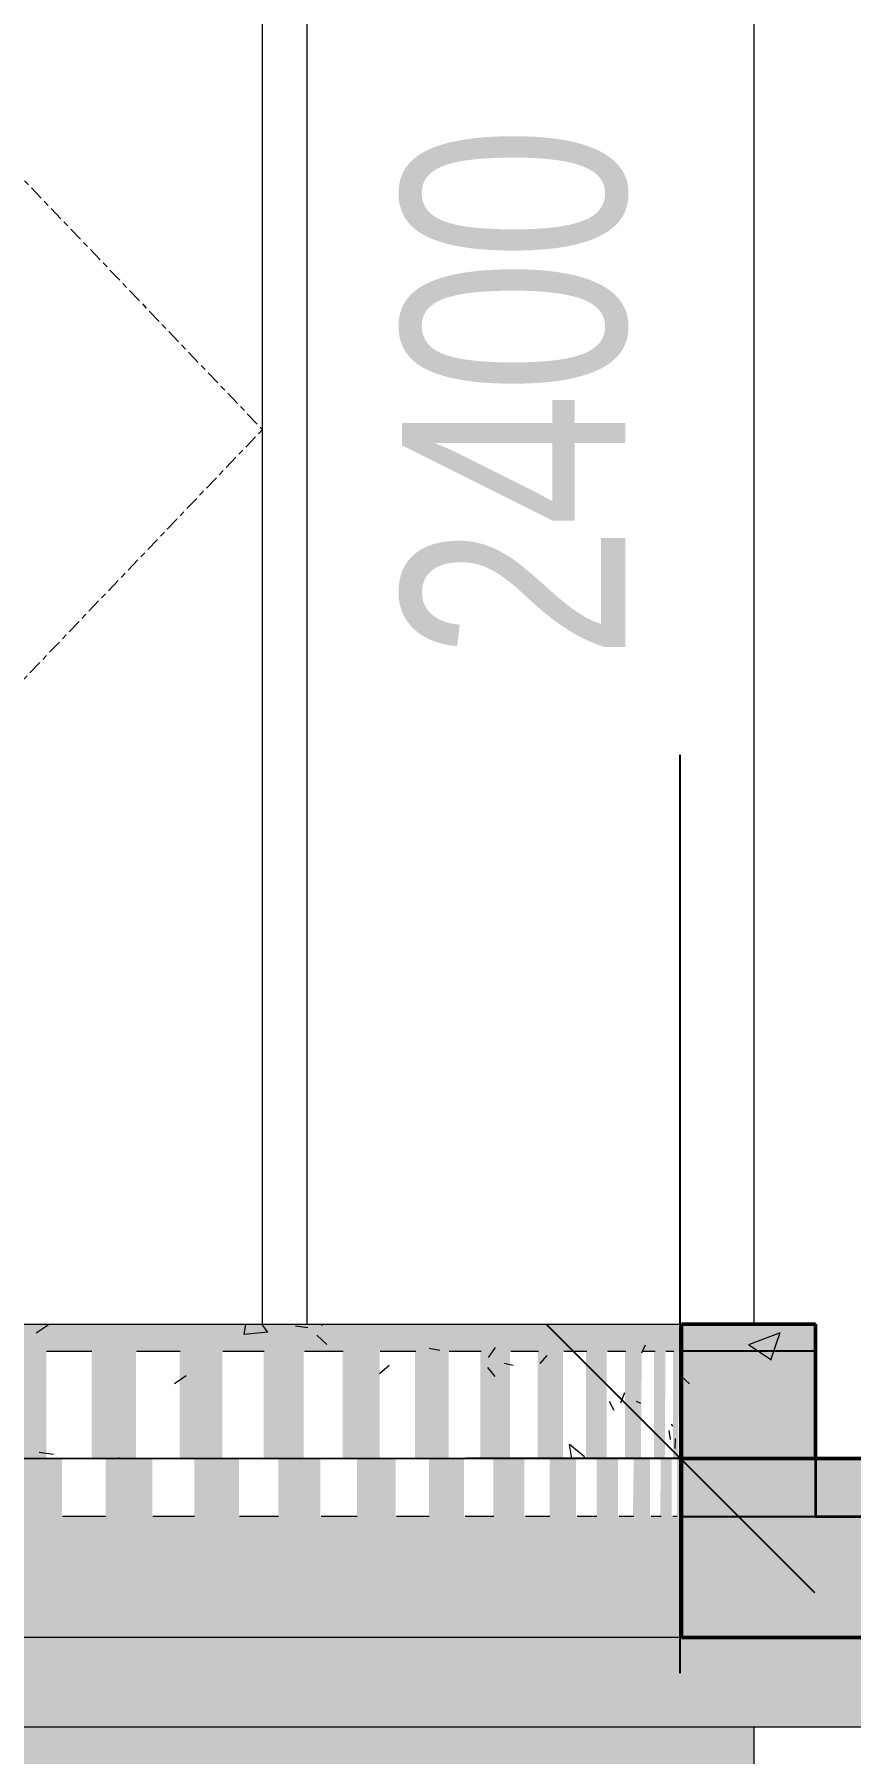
# Model space of a CAD drawing. Header units: millimetres. Extents: x -29259 to 87313, y -139821 to 46728.
# Drawn here: x 9502 to 10415, y -80781 to -78860 of the extents above; entities that cross this region are included whole.
import ezdxf

# ---------------------------------------------------------------- set-up
doc = ezdxf.new("R2010")
doc.units = ezdxf.units.MM
doc.linetypes.add('Centre', pattern=[31.75, 6.35, -4.7625, 15.875, -4.7625])
doc.linetypes.add('IMPORT-CENTER', pattern=[0])
for name, color, linetype, lineweight in [('0-CUTOUTS', 21, 'Continuous', 9), ('A-ANNO-DIMS', 211, 'Continuous', 9), ('A-DOOR', 31, 'Continuous', 9), ('A-DOOR-FRAM', 31, 'Continuous', 18), ('A-FLOR', 192, 'Continuous', 9), ('A-FLOR-LEVL', 51, 'Continuous', 9), ('A-FLOR-PATT', 8, 'Continuous', 18), ('A-WALL', 113, 'Continuous', 18), ('A-WALL-PATT', 111, 'Continuous', 18), ('Centre Line', 55, 'IMPORT-CENTER', 9), ('FF - R6 - Mech - Copy_dwg', 8, 'Continuous', 9), ('FF-BREAK THROUGH_dwg', 8, 'Continuous', 9), ('Proposed Equipment', 1, 'Continuous', 9), ('S-BEAM', 12, 'Continuous', 9), ('S-COLS', 52, 'Continuous', 18)]:
    doc.layers.add(name, color=color, linetype=linetype, lineweight=lineweight)
doc.styles.add('Century Gothic_1', font='GOTHIC.TTF', dxfattribs={"width": 0.8, "height": 250})
doc.dimstyles.new('Diagonal_-_2_5mm_Century_Gothic_1', dxfattribs={"dimscale": 304.8, "dimtxt": 261.042067, "dimasz": 0.984252, "dimexe": 0.787402, "dimexo": 0.492126, "dimgap": 0.574147, "dimtad": 1, "dimdec": 0, "dimzin": 0, "dimdsep": 46, "dimtxsty": 'Century Gothic_1', "dimblk1": 'OBLIQUE', "dimblk2": 'OBLIQUE', "dimsah": 1, "dimcen": 0.09, "dimdle": 0.787402, "dimazin": 0, "dimtfac": 1, "dimtdec": 4, "dimtix": 1, "dimtmove": 1, "dimatfit": 3, "dimfxl": 1, "dimtvp": 1, "dimtfill": 1, "dimtolj": 1, "dimtzin": 0, "dimarcsym": 2})

# ---------------------------------------------------------------- blocks, each defined once
blk = doc.blocks.new('FP_12-SECTION AA')
at = {"layer": 'A-WALL-PATT', "color": 254, "lineweight": 9}
for p, q in [((12910.4, 3599), (12896.7, 3590)), ((13129.5, 3588.5), (13131.4, 3600)), ((13155.9, 3591.2), (13149.5, 3600)), ((13200.8, 3595.8), (13187, 3598)), ((13216.6, 3598.5), (13216.1, 3600)), ((13218.4, 3600), (13216.6, 3598.5)), ((13155.9, 3591.2), (13129.5, 3588.5)), ((13221.9, 3577.4), (13211, 3587.6)), ((13578.1, 3576.6), (13574.2, 3567.6)), ((13348.3, 3570.5), (13336.6, 3572.7)), ((13410.3, 3574), (13402.5, 3562.7)), ((13430.6, 3553.8), (13420.6, 3556)), ((13468.1, 3565.1), (13460.4, 3556.1)), ((13064.6, 3542.2), (13051.7, 3533.2)), ((13291.9, 3553.7), (13281.1, 3544.7)), ((13410.4, 3541.6), (13402.1, 3551.8)), ((13555, 3523.2), (13550.7, 3511.9)), ((13543.4, 3503.5), (13538.3, 3513.7)), ((13573.4, 3511.5), (13568.5, 3513.7)), ((13606.7, 3471), (13605.1, 3481.2)), ((13609.2, 3486.2), (13607.7, 3488.4)), ((13510.4, 3451.7), (13493.6, 3465.4)), ((13496.1, 3450), (13493.6, 3465.4)), ((13611.9, 3472.3), (13611.4, 3461)), ((12916.3, 3454.5), (12900.2, 3456.6)), ((12990.2, 3450), (12989, 3451)), ((13510.4, 3451.7), (13509.2, 3450))]:
    blk.add_line(p, q, dxfattribs=at)
blk = doc.blocks.new('FP_13-SECTION AA')
at = {"layer": 'A-WALL', "color": 250, "lineweight": 9}
blk.add_line((13770, 3450), (13770, 3600), dxfattribs=at)
at = {"layer": 'A-WALL-PATT', "color": 254, "lineweight": 9}
blk.add_line((13770.7, 3451.7), (13770.8, 3450), dxfattribs=at)
blk = doc.blocks.new('Roaster Building_ST_RVT2022_detached_rvt-1-SECTION AA')
at = {"layer": 'A-WALL-PATT', "lineweight": 9}
h = blk.add_hatch(dxfattribs=at)
h.set_pattern_fill('FP_4', color=254, style=0, pattern_type=2)
h.set_pattern_definition([(50, (8690.73, 6935), (364.368, -31.878), [38.1, -419.1]), (355, (8690.73, 6935), (-70.486, 382.113), [30.48, -335.28]), (100.451, (8721.1, 6932.34), (293.885, 350.233), [32.38, -356.18]), (46.184, (8690.73, 7036.6), (542.16, -84.086), [57.15, -628.65]), (96.636, (8735.9, 7029.6), (474.805, 494.855), [48.57, -534.27]), (351.184, (8690.73, 7036.6), (474.81, 494.85), [45.72, -502.92]), (21, (8741.53, 7011.2), (303.228, -204.53), [38.1, -419.1]), (326, (8741.53, 7011.2), (123.604, 368.376), [30.48, -335.28]), (71.451, (8766.8, 6994.16), (426.834, 163.843), [32.38, -356.18]), (37.5, (8690.73, 6935), (6.1766, 169.1102), [16.764, -314.452, 16.764, -323.596, -336.55]), (37.5, (8690.73, 6935), (6.1766, 169.1102), [-671.576, 16.764, -319.786]), (7.5, (8690.73, 6935), (133.639, 200.3615), [16.764, -177.292, 16.764, -306.832, -128.27]), (7.5, (8690.73, 6935), (133.639, 200.3615), [-517.652, 16.764, -111.506]), (327.5, (8577.45, 6935), (271.1818, -11.4584), [16.764, -110.236, 16.764, -379.476, -525.78]), (327.5, (8577.45, 6935), (271.1818, -11.4584), [-523.24, 16.764, -509.016]), (317.5, (8526.65, 6935), (296.2585, 50.853), [16.764, -148.336, 16.764, -246.38, -373.38]), (317.5, (8526.65, 6935), (296.2585, 50.853), [-428.244, 16.764, -356.616])])
h.paths.add_polyline_path([(11631.1, 3450), (11781.2, 3450), (11781.2, 3600), (11631.1, 3600), (11631.1, 3499.1)])
h.paths.add_polyline_path([(13768.9, 3450), (13768.9, 3600), (13618.8, 3600), (13618.8, 3450), (13698.5, 3450)])
at = {"layer": 'A-FLOR', "color": 250}
for p, q in [((12894.8, 3450), (12926.2, 3450)), ((12997, 3450), (13027.4, 3450)), ((13095.2, 3450), (13124.3, 3450)), ((13188.1, 3450), (13215.6, 3450)), ((13274.5, 3450), (13300.1, 3450)), ((13353.3, 3450), (13376.7, 3450)), ((13423.5, 3450), (13444.3, 3450)), ((13484, 3450), (13502, 3450)), ((13534.2, 3450), (13549.2, 3450)), ((13573.2, 3450), (13585.1, 3450)), ((13600.7, 3450), (13609.2, 3450)), ((13616.3, 3450), (13619.8, 3450)), ((13619.8, 3250), (11780.2, 3250))]:
    blk.add_line(p, q, dxfattribs=at)
at = {"layer": 'A-FLOR', "color": 90, "lineweight": 35}
for p, q in [((14300, 3450), (13618.8, 3450)), ((13618.8, 3450), (13618.8, 3250)), ((13618.8, 3250), (13900, 3250))]:
    blk.add_line(p, q, dxfattribs=at)
at = {"layer": 'A-WALL', "color": 250, "lineweight": 9}
for p, q in [((11780.3, 3600), (13618.2, 3600)), ((13768.9, 3600), (13770, 3600)), ((12996.9, 3450), (12959.2, 3450)), ((13095.1, 3450), (13058, 3450)), ((13188, 3450), (13152.1, 3450)), ((13274.5, 3450), (13240.3, 3450)), ((13353.3, 3450), (13321.5, 3450)), ((13423.5, 3450), (13394.6, 3450)), ((13484, 3450), (13458.7, 3450)), ((13534.2, 3450), (13513.2, 3450)), ((13573.2, 3450), (13555.7, 3450)), ((13600.7, 3450), (13588.9, 3450)), ((13616.3, 3450), (13610.3, 3450))]:
    blk.add_line(p, q, dxfattribs=at)
at = {"layer": 'A-WALL', "color": 130, "lineweight": 25}
for p, q in [((13768.9, 3600), (13618.8, 3600)), ((13618.8, 3600), (13618.8, 3450)), ((13768.9, 3450), (13768.9, 3600)), ((13618.8, 3450), (13768.9, 3450))]:
    blk.add_line(p, q, dxfattribs=at)
at = {"layer": 'S-BEAM', "color": 250}
blk.add_line((11680.5, 3150), (13900, 3150), dxfattribs=at)
at = {"layer": 'S-COLS', "color": 250, "lineweight": 9}
for p, q in [((13700, 3600), (13700, 7565)), ((13700, 0), (13700, 3150))]:
    blk.add_line(p, q, dxfattribs=at)
at = {"layer": 'A-WALL', "color": 250, "lineweight": 9}
for name in ['FP_13-SECTION AA', 'FP_12-SECTION AA']:
    blk.add_blockref(name, (0, 0), dxfattribs=at)
blk = doc.blocks.new('Roaster Building_ST_RVT2022 _SST__rvt-1-SECTION AA')
at = {"layer": 'A-FLOR', "lineweight": 5}
blk.add_hatch(color=50, dxfattribs=at).paths.add_polyline_path([(12859.8, 3250), (13618.8, 3250), (13618.4, 3450), (13613.8, 3450), (13613.8, 3385), (13607.8, 3385), (13607.8, 3450), (13595.6, 3450), (13595.2, 3385), (13583.7, 3385), (13583.7, 3450), (13565.4, 3450), (13564.5, 3385), (13547.8, 3385), (13547.8, 3450), (13523.8, 3450), (13523.8, 3385), (13500.7, 3385), (13500.7, 3450), (13471.3, 3450), (13471.3, 3385), (13443.1, 3385), (13443.1, 3450), (13408.5, 3450), (13408.5, 3385), (13375.6, 3385), (13375.6, 3450), (13336.4, 3450), (13336.4, 3385), (13299.1, 3385), (13299.1, 3450), (13255.8, 3450), (13255.8, 3385), (13214.8, 3385), (13214.8, 3450), (13167.9, 3450), (13167.9, 3385), (13123.7, 3385), (13123.7, 3450), (13073.8, 3450), (13073.8, 3385), (13026.9, 3385), (13026.9, 3450), (12974.7, 3450), (12974.7, 3385), (12925.9, 3385), (12925.9, 3450), (12872, 3450), (12872, 3385), (12821.9, 3385), (12821.9, 3450), (12766.6, 3450), (12766.6, 3385), (12716.2, 3385), (12716.2, 3450), (12661.1, 3450), (12661.1, 3385), (12610.4, 3385), (12610.4, 3450), (12555.8, 3450), (12555.8, 3385), (12505.8, 3385), (12505.8, 3450), (12452.4, 3450), (12452.4, 3385), (12403.8, 3385.6), (12403.8, 3450), (12352.3, 3450), (12352.3, 3385), (12305.7, 3385), (12305.7, 3450), (12256.8, 3450), (12256.8, 3385), (12212.9, 3385), (12212.9, 3450), (12167.2, 3450), (12167.2, 3385), (12126.5, 3385), (12126.5, 3450), (12084.6, 3450), (12084.6, 3385), (12047.7, 3385), (12047.7, 3450), (12010.3, 3450), (12010.3, 3385), (11977.6, 3385), (11977.6, 3450), (11945, 3450), (11945, 3385), (11917.1, 3385), (11917.1, 3450), (11889.8, 3450), (11889.8, 3385), (11867, 3385), (11867, 3450), (11845.4, 3450), (11845.4, 3385), (11827.9, 3385), (11827.9, 3450), (11812.2, 3450), (11812.2, 3385), (11800.4, 3385), (11800.4, 3450), (11790.9, 3450), (11790.9, 3385), (11784.8, 3385), (11784.8, 3450), (11781.6, 3450), (11781.2, 3250), (12766.6, 3250)])
at = {"layer": 'A-FLOR-PATT', "lineweight": 9}
h = blk.add_hatch(color=254, dxfattribs=at)
h.paths.add_polyline_path([(9877.7, 3250), (11781.2, 3250), (11781.2, 3450), (8789.6, 3450), (8789.6, 3250), (9784.5, 3250)])
h.paths.add_polyline_path([(5777.2, 3250), (6270, 3250), (6270, 3450), (5750, 3450), (5750, 3250)])
h.paths.add_polyline_path([(6600, 3250), (6812.2, 3250), (6812.2, 3450), (6600, 3450), (6600, 3315.1)])
h.paths.add_polyline_path([(13900, 3250), (13900, 3385), (14300, 3385), (14300, 3450), (13618.8, 3450), (13618.8, 3250), (13884.9, 3250)])
at = {"layer": 'A-WALL', "lineweight": 5}
blk.add_hatch(color=50, dxfattribs=at).paths.add_polyline_path([(12908.2, 3450), (12908.2, 3570), (12958.9, 3570), (12958.9, 3450), (13008.7, 3450), (13008.7, 3570), (13057.5, 3570), (13057.5, 3450), (13105.1, 3450), (13105.1, 3570), (13151.5, 3570), (13151.5, 3450), (13196.3, 3450), (13196.3, 3570), (13239.6, 3570), (13239.6, 3450), (13281.1, 3450), (13281.1, 3570), (13320.7, 3570), (13320.7, 3450), (13358.3, 3450), (13358.3, 3570), (13393.7, 3570), (13393.7, 3450), (13427, 3450), (13427, 3570), (13457.8, 3570), (13457.8, 3450), (13486.2, 3450), (13486.2, 3570), (13512, 3570), (13512.1, 3450), (13535.2, 3450), (13535.2, 3570), (13555.6, 3570), (13555.6, 3450), (13573.4, 3450), (13574.4, 3570), (13588.2, 3570), (13588.2, 3450), (13600.2, 3450), (13600.9, 3570), (13609.2, 3570), (13609.2, 3450), (13615.4, 3450), (13615.7, 3570), (13618.4, 3570), (13618.2, 3600), (11781.2, 3600), (11781.6, 3450), (11784.7, 3450), (11784.7, 3570), (11791, 3570), (11791, 3450), (11800, 3450), (11800, 3570), (11812.1, 3570), (11812.1, 3450), (11826.9, 3450), (11826.9, 3570), (11844.8, 3570), (11844.8, 3450), (11865.2, 3450), (11865.2, 3570), (11888.5, 3570), (11888.5, 3450), (11914.3, 3450), (11914.3, 3570), (11942.8, 3570), (11942.8, 3450), (11973.6, 3450), (11973.6, 3570), (12007, 3570), (12007, 3450), (12042.4, 3450), (12042.4, 3570), (12080.1, 3570), (12080.1, 3450), (12119.7, 3450), (12119.7, 3570), (12161.3, 3570), (12161.3, 3450), (12204.5, 3450), (12204.5, 3570), (12249.5, 3570), (12249.5, 3450), (12295.7, 3450), (12295.7, 3570), (12343.5, 3570), (12343.5, 3450), (12392.2, 3450), (12392.2, 3570), (12442.2, 3570), (12442.2, 3450), (12492.7, 3450), (12492.7, 3570), (12544.2, 3570), (12544.2, 3450), (12595.9, 3450), (12595.9, 3570), (12648.2, 3570), (12648.2, 3450), (12700.5, 3450), (12700.5, 3570), (12752.9, 3570), (12752.9, 3450), (12805, 3450), (12805, 3570), (12856.9, 3570), (12856.9, 3450), (12894.5, 3450)])
at = {"layer": 'A-WALL-PATT', "lineweight": 9}
h = blk.add_hatch(color=254, dxfattribs=at)
h.paths.add_polyline_path([(11648.3, 3450), (11781.2, 3450), (11781.2, 3600), (11631.1, 3600), (11631.1, 3450)])
h.paths.add_polyline_path([(13768.9, 3450), (13768.9, 3600), (13618.8, 3600), (13618.8, 3450), (13698.5, 3450)])
at = {"layer": 'S-BEAM', "lineweight": 5}
for points in [[(11680.5, 3150), (13900, 3150), (13900, 3250), (11680.5, 3250)], [(6300, 2850), (13700, 2850), (13700, 3150), (6300, 3150), (6300, 3131.1)]]:
    blk.add_hatch(color=50, dxfattribs=at).paths.add_polyline_path(points)
at = {"layer": 'A-FLOR', "color": 7, "lineweight": 18}
for p, q in [((12894.8, 3450), (12926.2, 3450)), ((12997, 3450), (13027.4, 3450)), ((13095.2, 3450), (13124.3, 3450)), ((13188.1, 3450), (13215.6, 3450)), ((13274.5, 3450), (13300.1, 3450)), ((13353.3, 3450), (13376.7, 3450)), ((13423.5, 3450), (13444.3, 3450)), ((13484, 3450), (13502, 3450)), ((13534.2, 3450), (13549.2, 3450)), ((13573.2, 3450), (13585.1, 3450)), ((13600.7, 3450), (13609.2, 3450)), ((13616.3, 3450), (13619.8, 3450)), ((13619.8, 3250), (11780.2, 3250))]:
    blk.add_line(p, q, dxfattribs=at)
at = {"layer": 'A-FLOR', "color": 255, "lineweight": 50}
for p, q in [((14300, 3450), (13618.8, 3450)), ((13618.8, 3450), (13618.8, 3250)), ((13618.8, 3250), (13900, 3250))]:
    blk.add_line(p, q, dxfattribs=at)
at = {"layer": 'A-WALL', "color": 7}
for p, q in [((11780.3, 3600), (13618.2, 3600)), ((13768.9, 3600), (13770, 3600)), ((13770, 3450), (13770, 3600)), ((12996.9, 3450), (12959.2, 3450)), ((13095.1, 3450), (13058, 3450)), ((13188, 3450), (13152.1, 3450)), ((13274.5, 3450), (13240.3, 3450)), ((13353.3, 3450), (13321.5, 3450)), ((13423.5, 3450), (13394.6, 3450)), ((13484, 3450), (13458.7, 3450)), ((13534.2, 3450), (13513.2, 3450)), ((13573.2, 3450), (13555.7, 3450)), ((13600.7, 3450), (13588.9, 3450)), ((13616.3, 3450), (13610.3, 3450))]:
    blk.add_line(p, q, dxfattribs=at)
at = {"layer": 'A-WALL', "color": 255, "lineweight": 50}
for p, q in [((13768.9, 3600), (13618.8, 3600)), ((13618.8, 3600), (13618.8, 3450)), ((13768.9, 3450), (13768.9, 3600)), ((13618.8, 3450), (13768.9, 3450))]:
    blk.add_line(p, q, dxfattribs=at)
at = {"layer": 'S-BEAM', "color": 7, "lineweight": 18}
blk.add_line((11680.5, 3150), (13900, 3150), dxfattribs=at)
at = {"layer": 'S-COLS', "color": 250, "lineweight": 9}
for p, q in [((13700, 3600), (13700, 7565)), ((13700, 0), (13700, 3150))]:
    blk.add_line(p, q, dxfattribs=at)
blk = doc.blocks.new('LTTS_AT_AR_Door-Passage-Single-Flush - 1200 x 2100mm_FRD 01-919960-SECTION AA')
at = {"layer": 'A-DOOR', "linetype": 'Centre'}
for p, q in [((12050, 5750), (13150, 4600)), ((13150, 4600), (12799.3, 4233.4))]:
    blk.add_line(p, q, dxfattribs=at)
at = {"layer": 'A-DOOR'}
blk.add_line((13150, 3600), (13150, 5750), dxfattribs=at)
at = {"layer": 'A-DOOR-FRAM'}
for p, q in [((13200, 3600), (13200, 5850)), ((13150, 3600), (13150, 5750))]:
    blk.add_line(p, q, dxfattribs=at)
blk = doc.blocks.new('FF-BREAK THROUGH_dwg-775165-SECTION AA')
at = {"color": 30, "lineweight": 9}
for p, q in [((0, 3450), (13700, 3450)), ((6300, 3450), (13621, 3450)), ((11781.2, 3450), (13619.8, 3450)), ((11830, 3450), (13567.7, 3450)), ((13567.7, 3450), (11830, 3450)), ((13363.7, 3450), (12036.3, 3450)), ((13514.1, 3450), (13512.7, 3450)), ((13769, 3450), (13540.5, 3450)), ((13602.3, 3450), (13600.8, 3450)), ((13621, 3450), (13700, 3450)), ((13700, 3450), (14300, 3450))]:
    blk.add_line(p, q, dxfattribs=at)
at = {"color": 30, "lineweight": 9, "flags": 128}
for points in [[(14300, 3450), (13700, 3450), (6300, 3450)], [(13540.5, 3450), (13675.1, 3450), (13498.3, 3450), (13363.7, 3450)]]:
    blk.add_lwpolyline(points, dxfattribs=at)
blk = doc.blocks.new('FF - R6 - Mech - Copy_dwg_A$Cdf29ca2a-775356-SECTION AA')
at = {"layer": 'Centre Line', "linetype": 'Continuous'}
blk.add_line((13618.8, 3450), (11781.2, 3450), dxfattribs=at)
at = {"layer": 'Proposed Equipment'}
for p, q in [((12001.4, 3450), (13398.6, 3450)), ((12073, 3450), (13327, 3450)), ((13193.1, 3450), (12209.1, 3450)), ((12209.1, 3450), (13193.1, 3450)), ((12700, 3450), (13189.6, 3450)), ((13189.6, 3450), (12700, 3450)), ((12897.2, 3450), (12897.2, 3450)), ((12897.2, 3450), (12897.2, 3450)), ((12902.6, 3450), (12902.6, 3450)), ((12902.6, 3450), (12902.6, 3450)), ((12920.2, 3450), (12920.2, 3450)), ((12933.3, 3450), (13102.5, 3450)), ((12991.6, 3450), (12991.6, 3450)), ((12991.6, 3450), (12991.6, 3450)), ((13008.1, 3450), (13008.1, 3450)), ((13016, 3450), (13016, 3450)), ((13019, 3450), (13019, 3450)), ((13019, 3450), (13019, 3450)), ((13042.8, 3450), (13042.8, 3450)), ((13042.8, 3450), (13042.8, 3450)), ((13058.3, 3450), (13058.3, 3450)), ((13060.2, 3450), (13060.2, 3450)), ((13114.1, 3450), (13114.1, 3450)), ((13114.1, 3450), (13114.1, 3450)), ((13181.4, 3450), (13181.4, 3450)), ((13181.4, 3450), (13181.4, 3450)), ((13189.1, 3450), (13189.1, 3450)), ((13216.2, 3450), (13216.2, 3450)), ((13216.2, 3450), (13216.2, 3450)), ((13232.4, 3450), (13232.4, 3450)), ((13310.2, 3450), (13310.2, 3450)), ((13331.7, 3450), (13326.7, 3450)), ((13331.7, 3450), (13470.2, 3450)), ((13451.6, 3450), (13381.8, 3450)), ((13404.3, 3450), (13448.8, 3450)), ((13418.9, 3450), (13418.9, 3450)), ((13454.1, 3450), (13726.9, 3450)), ((13461.1, 3450), (13461.1, 3450)), ((13464.1, 3450), (13470.2, 3450)), ((13464.5, 3450), (13684.9, 3450)), ((13476.3, 3450), (13693, 3450)), ((13480.9, 3450), (13515, 3450)), ((13497.9, 3450), (13482.1, 3450)), ((13524.8, 3450), (13482.1, 3450)), ((13492.1, 3450), (13492.1, 3450)), ((13496, 3450), (13501.5, 3450)), ((13497.7, 3450), (13504.8, 3450)), ((13499.3, 3450), (13499.3, 3450)), ((13510.2, 3450), (13537.6, 3450)), ((13510.2, 3450), (13515, 3450)), ((13554, 3450), (13511.5, 3450)), ((13513.1, 3450), (13513.1, 3450)), ((13515, 3450), (13542.6, 3450)), ((13536.9, 3450), (13523.7, 3450)), ((13552.2, 3450), (13524.2, 3450)), ((13525, 3450), (13527.6, 3450)), ((13525.7, 3450), (13525.8, 3450)), ((13554, 3450), (13525.8, 3450)), ((13525.8, 3450), (13526.9, 3450)), ((13554.9, 3450), (13527.4, 3450)), ((13527.4, 3450), (13527.5, 3450)), ((13532.7, 3450), (13528.4, 3450)), ((13530.8, 3450), (13530.1, 3450)), ((13535.8, 3450), (13530.7, 3450)), ((13536.6, 3450), (13530.8, 3450)), ((13531.1, 3450), (13538.5, 3450)), ((13531.2, 3450), (13533.8, 3450)), ((13532.3, 3450), (13532.3, 3450)), ((13533.7, 3450), (13535.4, 3450)), ((13537.3, 3450), (13536.1, 3450)), ((13561.1, 3450), (13536.6, 3450)), ((13539.7, 3450), (13536.9, 3450)), ((13541.1, 3450), (13536.9, 3450)), ((13537.3, 3450), (13537.2, 3450)), ((13539.8, 3450), (13537.3, 3450)), ((13537.4, 3450), (13537.3, 3450)), ((13537.7, 3450), (13537.4, 3450)), ((13537.4, 3450), (13538.3, 3450)), ((13537.6, 3450), (13542.6, 3450)), ((13538.2, 3450), (13537.7, 3450)), ((13538.1, 3450), (13537.7, 3450)), ((13560, 3450), (13537.9, 3450)), ((13537.9, 3450), (13540.7, 3450)), ((13537.9, 3450), (13538.3, 3450)), ((13538.6, 3450), (13538, 3450)), ((13538.2, 3450), (13538, 3450)), ((13542.1, 3450), (13538.1, 3450)), ((13538.1, 3450), (13538.4, 3450)), ((13538.4, 3450), (13538.1, 3450)), ((13538.2, 3450), (13538.2, 3450)), ((13538.3, 3450), (13538.7, 3450)), ((13538.5, 3450), (13538.4, 3450)), ((13539.6, 3450), (13538.5, 3450)), ((13538.6, 3450), (13540, 3450)), ((13539.4, 3450), (13538.7, 3450)), ((13538.7, 3450), (13538.8, 3450)), ((13539.2, 3450), (13539, 3450)), ((13539.2, 3450), (13539.1, 3450)), ((13539.3, 3450), (13541.7, 3450)), ((13540.2, 3450), (13539.3, 3450)), ((13539.4, 3450), (13540, 3450)), ((13539.4, 3450), (13539.6, 3450)), ((13539.6, 3450), (13540.4, 3450)), ((13539.9, 3450), (13539.7, 3450)), ((13540.7, 3450), (13539.7, 3450)), ((13541.3, 3450), (13539.8, 3450)), ((13540, 3450), (13541.7, 3450)), ((13553.9, 3450), (13540.2, 3450)), ((13541.7, 3450), (13543.2, 3450)), ((13545.1, 3450), (13542.1, 3450)), ((13542.2, 3450), (13543.8, 3450)), ((13546.5, 3450), (13542.3, 3450)), ((13543.2, 3450), (13559.3, 3450)), ((13544.3, 3450), (13544.3, 3450)), ((13553.3, 3450), (13544.5, 3450)), ((13561.6, 3450), (13545.3, 3450)), ((13569, 3450), (13546.6, 3450)), ((13546.6, 3450), (13547.3, 3450)), ((13547.6, 3450), (13549.2, 3450)), ((13552.7, 3450), (13548.6, 3450)), ((13569.6, 3450), (13550.5, 3450)), ((13550.5, 3450), (13553, 3450)), ((13552, 3450), (13554.4, 3450)), ((13552.4, 3450), (13562.7, 3450)), ((13556.9, 3450), (13552.7, 3450)), ((13552.9, 3450), (13564.4, 3450)), ((13572.4, 3450), (13553.3, 3450)), ((13556.3, 3450), (13553.9, 3450)), ((13554, 3450), (13555.1, 3450)), ((13554.9, 3450), (13555.1, 3450)), ((13572.4, 3450), (13556.3, 3450)), ((13576.4, 3450), (13559, 3450)), ((13563.4, 3450), (13559.2, 3450)), ((13559.3, 3450), (13560.6, 3450)), ((13564.5, 3450), (13566.1, 3450)), ((13569, 3450), (13569.6, 3450)), ((13569.6, 3450), (13569.6, 3450)), ((13569.6, 3450), (13572.1, 3450)), ((13571.6, 3450), (13571.6, 3450)), ((13572.1, 3450), (13572.1, 3450)), ((13573.9, 3450), (13572.4, 3450)), ((13577.2, 3450), (13573.9, 3450)), ((13609.7, 3450), (13582.5, 3450)), ((13614.5, 3450), (13587, 3450)), ((13590.9, 3450), (13590.9, 3450)), ((13609.7, 3450), (13614.5, 3450)), ((13625.5, 3450), (13642.3, 3450)), ((13625.5, 3450), (13631, 3450)), ((13631, 3450), (13647.9, 3450)), ((13637.7, 3450), (13637.7, 3450)), ((13641.7, 3450), (13641.7, 3450)), ((13642.3, 3450), (13647.9, 3450)), ((13651.2, 3450), (13642.8, 3450)), ((13650.7, 3450), (13650.7, 3450)), ((13699.1, 3450), (13668, 3450)), ((13700.9, 3450), (13670.2, 3450)), ((13685.8, 3450), (13690.9, 3450)), ((13685.8, 3450), (13691.7, 3450)), ((13690.9, 3450), (13696.8, 3450)), ((13691.2, 3450), (13691.2, 3450)), ((13691.7, 3450), (13696.8, 3450)), ((13693.9, 3450), (13693.9, 3450)), ((13697.3, 3450), (13694.8, 3450)), ((13695.1, 3450), (13695.2, 3450)), ((13696.8, 3450), (13698.7, 3450)), ((13697, 3450), (13705.9, 3450)), ((13698.3, 3450), (13698.5, 3450)), ((13698.6, 3450), (13698.6, 3450)), ((13699.1, 3450), (13700.9, 3450)), ((13703.6, 3450), (13710.3, 3450)), ((13711.7, 3450), (13711.7, 3450))]:
    blk.add_line(p, q, dxfattribs=at)
at = {"layer": 'Proposed Equipment', "flags": 128}
for points in [[(13354.2, 3450), (13466.8, 3450), (13605.6, 3450), (13493, 3450)], [(13376, 3450), (13446, 3450), (13501.5, 3450), (13507.1, 3450), (13451.6, 3450), (13446, 3450)], [(13431.6, 3450), (13501.5, 3450), (13557, 3450), (13551.5, 3450), (13496, 3450), (13426.2, 3450)], [(13471.7, 3450), (13476.3, 3450), (13480.9, 3450)], [(13504.2, 3450), (13504.8, 3450), (13504.1, 3450), (13504.2, 3450), (13491.1, 3450), (13489.8, 3450), (13490.5, 3450), (13491.1, 3450)], [(13492, 3450), (13492, 3450), (13499.2, 3450), (13499.8, 3450), (13502.6, 3450), (13508.3, 3450), (13511.1, 3450)], [(13502.5, 3450), (13500.4, 3450), (13499.8, 3450)], [(13509, 3450), (13513.3, 3450), (13506.2, 3450), (13501.9, 3450)], [(13503.3, 3450), (13503.3, 3450), (13510.4, 3450), (13511.1, 3450), (13511.7, 3450), (13509.7, 3450)], [(13513.3, 3450), (13513.5, 3450), (13507.6, 3450), (13506.2, 3450)], [(13529.2, 3450), (13525, 3450), (13531.2, 3450), (13547.5, 3450), (13550.1, 3450)], [(13525.9, 3450), (13525.9, 3450), (13533.3, 3450), (13534, 3450), (13536.6, 3450), (13541.8, 3450), (13544.4, 3450)], [(13542.5, 3450), (13547, 3450), (13540.4, 3450), (13535.9, 3450)], [(13536.3, 3450), (13536.3, 3450), (13543.7, 3450), (13544.4, 3450)], [(13537.3, 3450), (13537.9, 3450), (13538.2, 3450)], [(13537.7, 3450), (13538.1, 3450), (13538.2, 3450)], [(13538.8, 3450), (13538.2, 3450), (13538.5, 3450), (13539.1, 3450)], [(13538.5, 3450), (13538.7, 3450), (13539, 3450)], [(13539.4, 3450), (13539.6, 3450), (13539.1, 3450), (13539.3, 3450)], [(13540, 3450), (13539.8, 3450), (13539.3, 3450), (13539.6, 3450)], [(13547, 3450), (13547.3, 3450), (13541.8, 3450), (13540.4, 3450)], [(13645.7, 3450), (13646, 3450), (13645.2, 3450), (13637.1, 3450), (13638, 3450), (13638.3, 3450)], [(13638.8, 3450), (13639.6, 3450), (13648, 3450), (13648.8, 3450), (13650.4, 3450), (13653.6, 3450), (13655.2, 3450), (13654.4, 3450), (13646, 3450), (13645.2, 3450)], [(13654, 3450), (13658.3, 3450), (13654.3, 3450), (13650, 3450)], [(13658.3, 3450), (13658.9, 3450), (13655.5, 3450), (13654.3, 3450)], [(13696, 3450), (13696, 3450), (13704.9, 3450), (13705.8, 3450), (13706.2, 3450), (13707.2, 3450), (13707.7, 3450)], [(13697.9, 3450), (13698, 3450), (13706.9, 3450), (13707.7, 3450)], [(13700.8, 3450), (13699.9, 3450), (13698.3, 3450)], [(13711.4, 3450), (13710.9, 3450), (13710.7, 3450), (13709.9, 3450), (13700.9, 3450)], [(13707.4, 3450), (13712.7, 3450), (13711.5, 3450), (13706.1, 3450)], [(13711.6, 3450), (13711.5, 3450), (13710.7, 3450)], [(13716.8, 3450), (13716.3, 3450), (13710.9, 3450)], [(13712.7, 3450), (13713.6, 3450), (13712.6, 3450), (13711.5, 3450)], [(13717.7, 3450), (13717.3, 3450), (13716.3, 3450)]]:
    blk.add_lwpolyline(points, dxfattribs=at)
for points in [[(13488.6, 3450), (13502.8, 3450), (13504.1, 3450), (13489.8, 3450)], [(13522.5, 3450), (13535.6, 3450), (13536.9, 3450), (13537.2, 3450), (13525, 3450), (13523.7, 3450)], [(13536.9, 3450), (13537.9, 3450), (13537.2, 3450)], [(13539.6, 3450), (13540.4, 3450), (13540.5, 3450), (13539.8, 3450)], [(13635.7, 3450), (13643.7, 3450), (13645.2, 3450), (13645.7, 3450), (13638.3, 3450), (13637.1, 3450)], [(13693.3, 3450), (13695.8, 3450), (13697.3, 3450), (13698.1, 3450), (13695.8, 3450), (13694.8, 3450)]]:
    blk.add_lwpolyline(points, close=True, dxfattribs=at)
at = {"layer": 'Proposed Equipment'}
for points, knots in [([(13687.1, 3450), (13685.6, 3450), (13682.9, 3450), (13672.5, 3450), (13663, 3450), (13630.3, 3450), (13602, 3450), (13546.5, 3450), (13524.4, 3450), (13482.2, 3450), (13463.1, 3450), (13407.4, 3450), (13368.8, 3450), (13277.3, 3450), (13223.5, 3450), (13109.5, 3450), (13049.6, 3450), (12930.2, 3450), (12871.2, 3450), (12745.8, 3450), (12679.5, 3450), (12551.4, 3450), (12489.9, 3450), (12365.6, 3450), (12303.5, 3450), (12187.3, 3450), (12133.4, 3450), (12034.5, 3450), (11989.5, 3450), (11917.1, 3450), (11888, 3450), (11839, 3450), (11818.5, 3450), (11782.1, 3450), (11766.3, 3450), (11734.9, 3450), (11722.4, 3450), (11714.8, 3450), (11713.7, 3450), (11712.9, 3450)], [4.915583, 4.915583, 4.915583, 4.915583, 14.068641, 14.068641, 28.131, 28.131, 50.978908, 50.978908, 63.689897, 63.689897, 73.146583, 73.146583, 89.688875, 89.688875, 109.610895, 109.610895, 129.5329, 129.5329, 148.064363, 148.064363, 168.435442, 168.435442, 187.675937, 187.675937, 208.238119, 208.238119, 228.006397, 228.006397, 247.237822, 247.237822, 262.360587, 262.360587, 275.706873, 275.706873, 289.462602, 289.462602, 309.383229, 309.383229, 314.176244, 314.176244, 314.176244, 314.176244]), ([(12208.6, 3450), (12208.6, 3450), (12211.8, 3450), (12218, 3450), (12224.3, 3450), (12233.7, 3450), (12246, 3450), (12258.3, 3450), (12273.6, 3450), (12291.4, 3450), (12309.3, 3450), (12329.8, 3450), (12352.6, 3450), (12375.3, 3450), (12400.3, 3450), (12427, 3450), (12453.8, 3450), (12482.3, 3450), (12512, 3450), (12541.7, 3450), (12572.6, 3450), (12604.2, 3450), (12635.7, 3450), (12667.9, 3450), (12700.1, 3450), (12732.2, 3450), (12764.4, 3450), (12795.9, 3450), (12827.5, 3450), (12858.4, 3450), (12888.1, 3450), (12917.8, 3450), (12946.3, 3450), (12973.1, 3450), (12999.8, 3450), (13024.8, 3450), (13047.5, 3450), (13070.3, 3450), (13090.8, 3450), (13108.6, 3450), (13126.5, 3450), (13141.7, 3450), (13154, 3450), (13166.3, 3450), (13175.7, 3450), (13182, 3450), (13188.3, 3450), (13191.4, 3450), (13191.4, 3450), (13191.4, 3450), (13188.3, 3450), (13182, 3450), (13175.7, 3450), (13166.3, 3450), (13154, 3450), (13141.7, 3450), (13126.5, 3450), (13108.6, 3450), (13090.7, 3450), (13070.2, 3450), (13047.5, 3450), (13024.7, 3450), (12999.7, 3450), (12973, 3450), (12946.3, 3450), (12917.8, 3450), (12888, 3450), (12858.3, 3450), (12827.4, 3450), (12795.8, 3450), (12764.3, 3450), (12732.1, 3450), (12700, 3450), (12667.8, 3450), (12635.7, 3450), (12604.1, 3450), (12572.6, 3450), (12541.6, 3450), (12511.9, 3450), (12482.2, 3450), (12453.7, 3450), (12427, 3450), (12400.2, 3450), (12375.2, 3450), (12352.5, 3450), (12329.8, 3450), (12309.3, 3450), (12291.4, 3450), (12273.5, 3450), (12258.3, 3450), (12246, 3450), (12233.7, 3450), (12224.3, 3450), (12218, 3450), (12211.7, 3450), (12208.6, 3450), (12208.6, 3450)], [0, 0, 0, 0, 0.03125, 0.03125, 0.03125, 0.0625, 0.0625, 0.0625, 0.09375, 0.09375, 0.09375, 0.125, 0.125, 0.125, 0.15625, 0.15625, 0.15625, 0.1875, 0.1875, 0.1875, 0.21875, 0.21875, 0.21875, 0.25, 0.25, 0.25, 0.28125, 0.28125, 0.28125, 0.3125, 0.3125, 0.3125, 0.34375, 0.34375, 0.34375, 0.375, 0.375, 0.375, 0.40625, 0.40625, 0.40625, 0.4375, 0.4375, 0.4375, 0.46875, 0.46875, 0.46875, 0.5, 0.5, 0.5, 0.53125, 0.53125, 0.53125, 0.5625, 0.5625, 0.5625, 0.59375, 0.59375, 0.59375, 0.625, 0.625, 0.625, 0.65625, 0.65625, 0.65625, 0.6875, 0.6875, 0.6875, 0.71875, 0.71875, 0.71875, 0.75, 0.75, 0.75, 0.78125, 0.78125, 0.78125, 0.8125, 0.8125, 0.8125, 0.84375, 0.84375, 0.84375, 0.875, 0.875, 0.875, 0.90625, 0.90625, 0.90625, 0.9375, 0.9375, 0.9375, 0.96875, 0.96875, 0.96875, 1, 1, 1, 1]), ([(13526.9, 3450), (13528.9, 3450), (13531.1, 3450), (13535, 3450), (13536.6, 3450), (13538.2, 3450)], [2.8789684, 2.8789684, 2.8789684, 2.8789684, 3.1983, 3.1983, 3.4035515, 3.4035515, 3.4035515, 3.4035515]), ([(13560.8, 3450), (13560.4, 3450), (13559.9, 3450), (13558.1, 3450), (13556.7, 3450), (13555.1, 3450)], [5.6529147, 5.6529147, 5.6529147, 5.6529147, 5.7594101, 5.7594101, 6.020561, 6.020561, 6.020561, 6.020561])]:
    blk.add_open_spline(points, degree=3, knots=knots, dxfattribs=at)
for points, weights in [([(13492.1, 3450), (13492.1, 3450), (13492, 3450)], [2.11723673774, 2.11295127585, 2.10854687373]), ([(13497.7, 3450), (13497.6, 3450), (13497.6, 3450)], [2.10854687371, 2.11295127585, 2.11723673774]), ([(13497.7, 3450), (13497.7, 3450), (13497.7, 3450)], [2.15710450409, 2.15273834656, 2.14825100913]), ([(13502.6, 3450), (13501.3, 3450), (13499.2, 3450)], [2.27164354201, 2.27164354201, 2.10854687372]), ([(13499.9, 3450), (13501.4, 3450), (13502.5, 3450)], [2.11723673774, 2.22690887638, 2.25868303604]), ([(13504.8, 3450), (13504, 3450), (13502.6, 3450)], [2.14654124458, 2.31257678768, 2.31257678768]), ([(13503.3, 3450), (13503.3, 3450), (13503.2, 3450)], [2.10854687371, 2.11295127585, 2.11723673774]), ([(13508.3, 3450), (13507, 3450), (13504.8, 3450)], [2.27164354201, 2.27164354201, 2.10854687372]), ([(13510.4, 3450), (13509.6, 3450), (13508.3, 3450)], [2.10683710918, 2.26980152672, 2.26980152672]), ([(13509.6, 3450), (13510.4, 3450), (13511, 3450)], [2.25868303604, 2.22690887638, 2.11723673774]), ([(13526, 3450), (13525.9, 3450), (13525.9, 3450)], [2.0871196819, 2.08289517943, 2.07855342859]), ([(13527.6, 3450), (13529.4, 3450), (13530.8, 3450)], [3.37908235495, 3.64045528472, 3.64045528472]), ([(13527.6, 3450), (13528.6, 3450), (13529.6, 3450)], [4.09579541274, 4.20332072247, 4.27435204463]), ([(13528.4, 3450), (13531.7, 3450), (13534.9, 3450)], [1.99358290233, 2.14778707648, 2.14778707648]), ([(13532.2, 3450), (13530.2, 3450), (13528.4, 3450)], [2.0452023705, 2.0452023705, 1.89836344687]), ([(13530.8, 3450), (13532.3, 3450), (13533.8, 3450)], [3.69370533129, 3.69370533129, 3.42850922019]), ([(13531.1, 3450), (13531.1, 3450), (13531, 3450)], [2.07855342858, 2.08289517942, 2.0871196819]), ([(13531.2, 3450), (13531.1, 3450), (13531.1, 3450)], [2.13236924781, 2.12805315648, 2.1236172748]), ([(13536.9, 3450), (13534.2, 3450), (13532.2, 3450)], [1.89443630015, 2.04097145793, 2.04097145793]), ([(13540, 3450), (13536.8, 3450), (13532.7, 3450)], [2.18366611332, 2.18366611332, 2.02688594023]), ([(13537.3, 3450), (13535.4, 3450), (13532.7, 3450)], [2.00355366177, 2.00355366177, 1.85970498088]), ([(13536.6, 3450), (13535.4, 3450), (13533.3, 3450)], [2.23933009582, 2.23933009582, 2.07855342858]), ([(13539.8, 3450), (13536.9, 3450), (13533.7, 3450)], [3.12097197302, 3.09763480196, 2.89979316322]), ([(13533.7, 3450), (13535.6, 3450), (13537.4, 3450)], [2.56806638006, 2.74327558721, 2.76394306279]), ([(13542.1, 3450), (13538.3, 3450), (13533.8, 3450)], [4.17934654047, 4.17934654047, 3.8792829593]), ([(13534.9, 3450), (13538.1, 3450), (13542.3, 3450)], [2.20115676201, 2.20115676201, 2.04312081685]), ([(13539.3, 3450), (13537.5, 3450), (13535.4, 3450)], [2.47421220027, 2.45571119679, 2.29886832843]), ([(13535.4, 3450), (13538.8, 3450), (13541.7, 3450)], [3.00554215207, 3.2105986341, 3.23478685973]), ([(13536.3, 3450), (13536.3, 3450), (13536.2, 3450)], [2.07855342858, 2.08289517942, 2.0871196819]), ([(13538.5, 3450), (13537.8, 3450), (13536.6, 3450)], [2.11695643177, 2.28070358163, 2.28070358163]), ([(13547.6, 3450), (13542.4, 3450), (13536.9, 3450)], [2.15851571466, 2.15851571466, 2.00354125895]), ([(13541.1, 3450), (13539.3, 3450), (13537.3, 3450)], [1.87374990495, 2.01868496449, 2.01868496449]), ([(13538.3, 3450), (13540, 3450), (13542.2, 3450)], [2.74613881552, 2.72560447178, 2.55152389427]), ([(13541.8, 3450), (13540.6, 3450), (13538.5, 3450)], [2.23933009582, 2.23933009582, 2.07855342858]), ([(13546.5, 3450), (13543.2, 3450), (13540, 3450)], [1.99358290233, 2.14778707648, 2.14778707648]), ([(13543.8, 3450), (13541.9, 3450), (13540.2, 3450)], [2.34847118323, 2.50869826195, 2.52759846298]), ([(13541.1, 3450), (13547.5, 3450), (13552.7, 3450)], [1.97561391837, 2.12842818678, 2.12842818678]), ([(13547.6, 3450), (13544.1, 3450), (13541.3, 3450)], [3.15273805489, 3.36783714238, 3.39320998214]), ([(13543.7, 3450), (13543, 3450), (13541.8, 3450)], [2.07189258556, 2.23215403479, 2.23215403479]), ([(13550.1, 3450), (13545.9, 3450), (13542.1, 3450)], [3.8792829593, 4.17934654047, 4.17934654047]), ([(13542.2, 3450), (13547.4, 3450), (13552, 3450)], [2.90151371574, 3.09947274111, 3.12282375895]), ([(13543.2, 3450), (13546, 3450), (13549.2, 3450)], [3.12097197302, 3.09763480196, 2.89979316322]), ([(13553.9, 3450), (13549.3, 3450), (13543.8, 3450)], [3.00900887223, 2.98650890897, 2.79576472689]), ([(13546.9, 3450), (13546.7, 3450), (13546.5, 3450)], [2.03086726507, 2.02639126025, 2.02177924044]), ([(13559.2, 3450), (13552.8, 3450), (13547.6, 3450)], [2.01640354311, 2.17237289997, 2.17237289997]), ([(13549.2, 3450), (13554.7, 3450), (13559.3, 3450)], [3.03887698233, 3.24620777052, 3.27066427068]), ([(13550.4, 3450), (13550.3, 3450), (13550.1, 3450)], [4.21971130511, 4.20456487311, 4.18863523222]), ([(13552.7, 3450), (13557.9, 3450), (13563.4, 3450)], [2.12842818678, 2.12842818678, 1.97561391837]), ([(13554.4, 3450), (13559, 3450), (13564.5, 3450)], [3.27066427068, 3.24620777052, 3.03887698233]), ([(13566.1, 3450), (13560.9, 3450), (13556.3, 3450)], [2.79576472689, 2.98650890897, 3.00900887223]), ([(13563.4, 3450), (13563.8, 3450), (13564.1, 3450)], [2.04312081684, 2.05565815359, 2.06720087603]), ([(13572.4, 3450), (13569.5, 3450), (13566.1, 3450)], [3.39320998214, 3.36783714237, 3.15273805489]), ([(13569, 3450), (13570.2, 3450), (13571.5, 3450)], [2.98509056506, 2.94814692053, 2.90151371574]), ([(13571.5, 3450), (13571.8, 3450), (13572.1, 3450)], [2.55038315129, 2.57553173473, 2.59747434565]), ([(13580, 3450), (13576.8, 3450), (13573.9, 3450)], [2.89979316322, 3.09763480196, 3.12097197302]), ([(13578.2, 3450), (13579.1, 3450), (13580, 3450)], [2.69642245745, 2.64854894552, 2.56806750245]), ([(13639.6, 3450), (13639.7, 3450), (13640.4, 3450)], [1.9266665368, 2.07569471207, 2.07569471207]), ([(13640.4, 3450), (13641.2, 3450), (13642.8, 3450)], [2.07569471207, 2.07569471207, 1.9266665368]), ([(13642.8, 3450), (13642.9, 3450), (13643.6, 3450)], [1.9266665368, 2.07569471207, 2.07569471207]), ([(13643.6, 3450), (13644.3, 3450), (13646, 3450)], [2.07569471207, 2.07569471207, 1.9266665368]), ([(13648, 3450), (13649.6, 3450), (13650.4, 3450)], [1.9266665368, 2.07569471207, 2.07569471207]), ([(13650.4, 3450), (13651.1, 3450), (13651.2, 3450)], [2.07569471207, 2.07569471207, 1.9266665368]), ([(13651.2, 3450), (13652.8, 3450), (13653.6, 3450)], [1.9266665368, 2.07569471207, 2.07569471207]), ([(13653.6, 3450), (13654.3, 3450), (13654.4, 3450)], [2.07569471207, 2.07569471207, 1.9266665368]), ([(13696, 3450), (13696, 3450), (13696, 3450)], [2.08043138782, 2.07622042301, 2.07189258556]), ([(13697, 3450), (13697, 3450), (13697, 3450)], [2.08043138782, 2.07622042301, 2.07189258556]), ([(13697, 3450), (13697, 3450), (13697, 3450)], [2.11695643176, 2.12137840006, 2.12568095373]), ([(13698, 3450), (13698, 3450), (13697.9, 3450)], [2.07189258555, 2.076220423, 2.08043138782]), ([(13700.9, 3450), (13700.9, 3450), (13700.9, 3450)], [2.11551992682, 2.1112379399, 2.10683710918]), ([(13701.4, 3450), (13701.3, 3450), (13701.3, 3450)], [2.15099473975, 2.15320635189, 2.15538769317]), ([(13706.2, 3450), (13706, 3450), (13704.9, 3450)], [2.23933009582, 2.23933009582, 2.07855342858]), ([(13707.2, 3450), (13707, 3450), (13705.9, 3450)], [2.28787964266, 2.28787964266, 2.12361727479]), ([(13705.9, 3450), (13706.5, 3450), (13706.2, 3450)], [2.07191855469, 2.23218201263, 2.23218201263]), ([(13706.9, 3450), (13707.4, 3450), (13707.2, 3450)], [2.07191855469, 2.23218201263, 2.23218201263]), ([(13710.9, 3450), (13710.8, 3450), (13709.9, 3450)], [2.271643542, 2.271643542, 2.10854687371]), ([(13710.3, 3450), (13711, 3450), (13710.9, 3450)], [2.10684377517, 2.26980870832, 2.26980870832]), ([(13710.7, 3450), (13711.4, 3450), (13711.6, 3450)], [2.11551992681, 2.22510313524, 2.25685153008])]:
    blk.add_rational_spline(points, weights, degree=2, dxfattribs=at)
blk = doc.blocks.new('FF - R6 - Mech - Copy_dwg-775343-SECTION AA')
at = {"layer": '0-CUTOUTS'}
blk.add_line((11735.2, 3450), (13664.8, 3450), dxfattribs=at)
blk.add_blockref('FF - R6 - Mech - Copy_dwg_A$Cdf29ca2a-775356-SECTION AA', (0, 0))
blk = doc.blocks.new('_Oblique')
at = {"color": 0, "linetype": 'ByBlock', "lineweight": -2}
blk.add_line((-0.5, -0.5), (0.5, 0.5), dxfattribs=at)
blk = doc.blocks.new('*D828')
at = {"layer": 'A-ANNO-DIMS', "color": 0, "lineweight": -2, "transparency": 16777216}
for p, q in [((10224.6, -77811.5), (10224.6, -78715.1)), ((9976.1, -78051.5), (10464.6, -78051.5)), ((10224.6, -80691.5), (10224.6, -79665.1)), ((10286.7, -80451.5), (9984.6, -80451.5))]:
    blk.add_line(p, q, dxfattribs=at)
at = {"layer": 'Defpoints', "color": 0, "transparency": 16777216}
for p in [(9826.1, -78051.5), (10224.6, -80451.5), (10436.7, -80451.5)]:
    blk.add_point(p, dxfattribs=at)
at = {"layer": 'A-ANNO-DIMS', "color": 0, "lineweight": -2, "transparency": 16777216, "xscale": 299.9999999999999, "yscale": 299.9999999999999, "zscale": 299.9999999999999}
for p, rotation in [((10224.6, -78051.5), 90), ((10224.6, -80451.5), 270)]:
    blk.add_blockref('_Oblique', p, dxfattribs=dict(at, rotation=rotation))
at = {"layer": 'A-ANNO-DIMS', "color": 0, "transparency": 16777216, "insert": (9913.1, -79558.1), "char_height": 250, "width": 735.89, "attachment_point": 1, "rotation": 90, "line_spacing_factor": 0.984502, "style": 'Century Gothic_1', "bg_fill": 3, "box_fill_scale": 1.1, "bg_fill_color": 256, "bg_fill_true_color": 13158600, "bg_fill_transparency": 0}
blk.add_mtext('\\A1;2400', dxfattribs=at)

msp = doc.modelspace()

# ---------------------------------------------------------------- linework, layer by layer
at = {"layer": 'A-FLOR', "lineweight": 35}
for p, q in [((10707.1, -80451.5), (10376, -80451.5)), ((10376, -80451.5), (10376, -80516.5)), ((10376, -80516.5), (10507.1, -80516.5))]:
    msp.add_line(p, q, dxfattribs=at)
at = {"layer": 'A-FLOR-LEVL', "linetype": 'Centre'}
msp.add_line((-6606.3, -80451.5), (18373.6, -80451.5), dxfattribs=at)
at = {"layer": 'A-WALL', "lineweight": 9}
for p, q in [((9515.6, -80331.5), (9566.3, -80331.5)), ((9616.2, -80331.5), (9665, -80331.5)), ((9712.7, -80331.5), (9759.1, -80331.5)), ((9804, -80331.5), (9847.4, -80331.5)), ((9888.9, -80331.5), (9928.6, -80331.5)), ((9966.2, -80331.5), (10001.7, -80331.5)), ((10034.9, -80331.5), (10065.8, -80331.5)), ((10094.2, -80331.5), (10120.1, -80331.5)), ((10143.3, -80331.5), (10163.8, -80331.5)), ((10181.5, -80331.5), (10196.4, -80331.5)), ((10208.4, -80331.5), (10217.4, -80331.5)), ((10223.5, -80331.5), (10225.9, -80331.5)), ((10376, -80331.5), (10377.1, -80331.5)), ((10377.1, -80516.5), (10377.1, -80331.5)), ((9581.9, -80516.5), (9533.3, -80516.5)), ((9681.1, -80516.5), (9634.6, -80516.5)), ((9775.2, -80516.5), (9731.4, -80516.5)), ((9863.2, -80516.5), (9822.7, -80516.5)), ((9943.7, -80516.5), (9907.2, -80516.5)), ((10015.9, -80516.5), (9983.8, -80516.5)), ((10078.6, -80516.5), (10051.4, -80516.5)), ((10131.1, -80516.5), (10109.1, -80516.5)), ((10172.7, -80516.5), (10156.3, -80516.5)), ((10203.3, -80516.5), (10192.2, -80516.5)), ((10221.1, -80516.5), (10216.3, -80516.5))]:
    msp.add_line(p, q, dxfattribs=at)
at = {"layer": 'A-WALL', "lineweight": 25}
for p, q in [((10376, -80331.5), (10225.9, -80331.5)), ((10225.9, -80331.5), (10225.9, -80516.5)), ((10376, -80451.5), (10376, -80331.5)), ((10225.9, -80516.5), (10376, -80516.5))]:
    msp.add_line(p, q, dxfattribs=at)

# ---------------------------------------------------------------- block references
at = {"lineweight": 5}
for name in ['Roaster Building_ST_RVT2022 _SST__rvt-1-SECTION AA', 'Roaster Building_ST_RVT2022_detached_rvt-1-SECTION AA']:
    msp.add_blockref(name, (-3392.9, -83901.5), dxfattribs=at)
at = {"layer": 'A-DOOR'}
msp.add_blockref('LTTS_AT_AR_Door-Passage-Single-Flush - 1200 x 2100mm_FRD 01-919960-SECTION AA', (-3392.9, -83901.5), dxfattribs=at)
at = {"layer": 'FF - R6 - Mech - Copy_dwg', "color": 1}
msp.add_blockref('FF - R6 - Mech - Copy_dwg-775343-SECTION AA', (-3392.9, -83901.5), dxfattribs=at)
at = {"layer": 'FF-BREAK THROUGH_dwg', "color": 30}
msp.add_blockref('FF-BREAK THROUGH_dwg-775165-SECTION AA', (-3392.9, -83901.5), dxfattribs=at)

# ---------------------------------------------------------------- next in the draw order: dimensions: what is measured, and where the dimension line sits
at = {"layer": 'A-ANNO-DIMS'}
dim = msp.add_linear_dim(base=(10224.6, -80451.5), p1=(9826.1, -78051.5), p2=(10436.7, -80451.5), angle=90, dimstyle='Diagonal_-_2_5mm_Century_Gothic_1', override={"dimpost": '<>', "dimfxl": 2476.447937}, dxfattribs=at)
dim.commit()
dim.dimension.update_dxf_attribs({"geometry": '*D828', "text_midpoint": (10079.8, -79190.1), "dimtype": 160, "text_rotation": 90})

doc.saveas('drawing.dxf')
